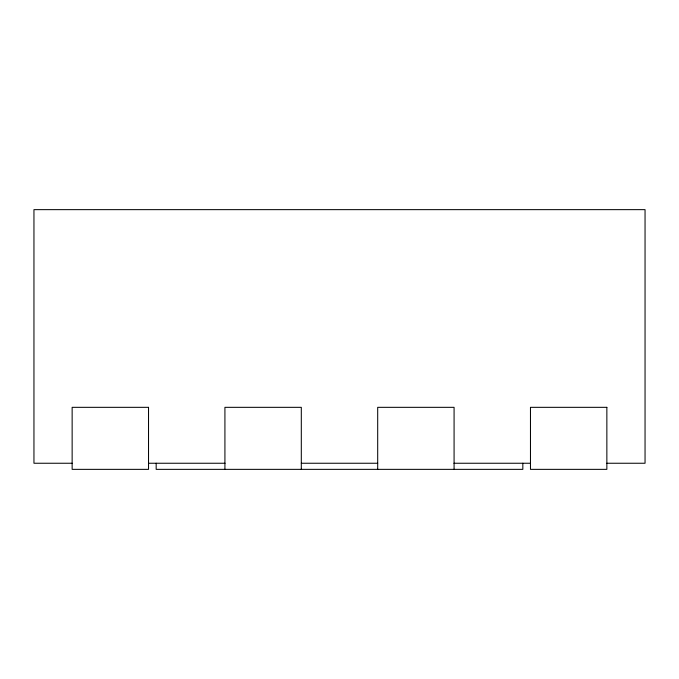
<?xml version="1.0" encoding="UTF-8"?>
<svg xmlns="http://www.w3.org/2000/svg" width="679" height="679" viewBox="0 0 679 679"><rect width="100%" height="100%" fill="white"/><g stroke="black" fill="none" stroke-linecap="round" stroke-linejoin="round"><path stroke-width="1.02" d="M72.144 463.248L33.95 463.248L33.95 209.641L645.05 209.641L645.05 463.248L606.856 463.248M148.531 463.248L225.055 463.248M301.306 463.248L377.694 463.248M453.945 463.248L530.469 463.248M522.83 463.248L522.83 469.359L156.17 469.359L156.17 463.248M454.081 469.359L454.081 407.332L377.694 407.332L377.694 469.359M301.306 469.359L301.306 407.332L224.919 407.332L224.919 469.359M148.531 407.332L72.144 407.332L72.144 469.359L148.531 469.359L148.531 407.332M606.856 407.332L530.469 407.332L530.469 469.359L606.856 469.359L606.856 407.332"/></g></svg>
